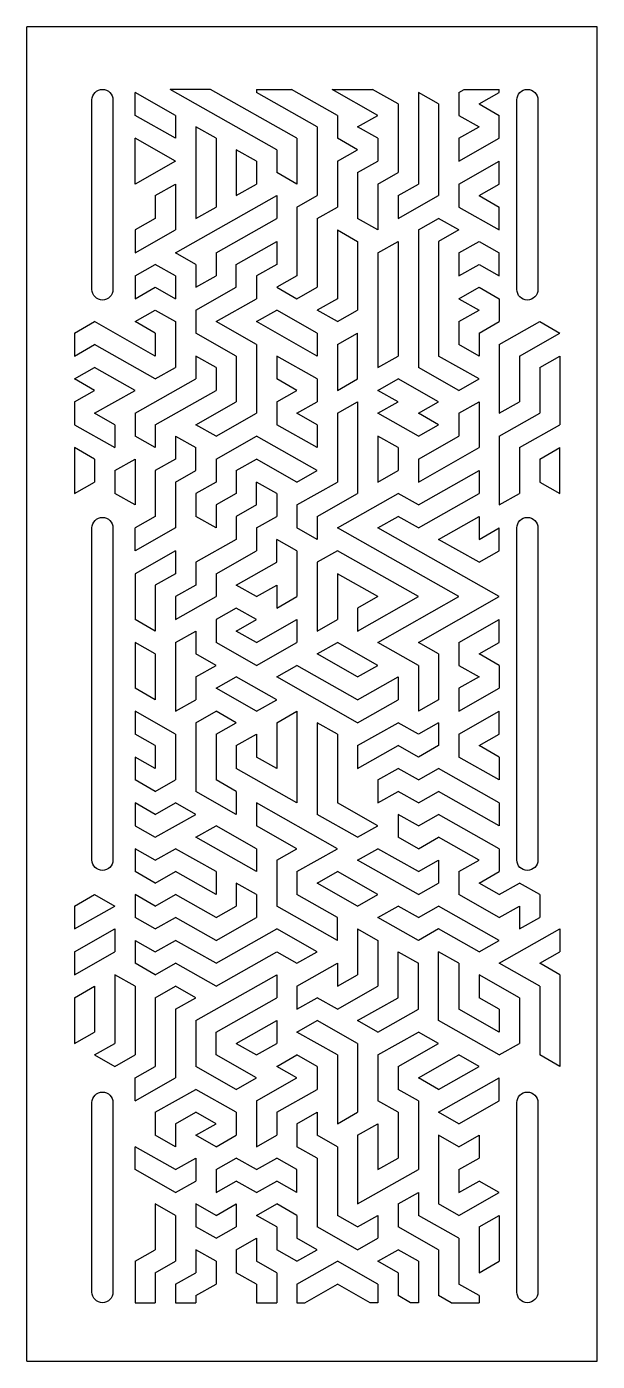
# Model space of a CAD drawing. Header units: millimetres. Extents: x 0 to 285, y 0 to 874.
# Drawn here: x 0 to 141, y 0 to 330 of the extents above; entities that cross this region are included whole.
import ezdxf

# ---------------------------------------------------------------- set-up
doc = ezdxf.new("R2010")
doc.units = ezdxf.units.MM
doc.layers.add('LAID_OUT_PANELS', color=134, linetype='CONTINUOUS')

# ---------------------------------------------------------------- blocks, each defined once
blk = doc.blocks.new('GROUP_4')
at = {"layer": 'LAID_OUT_PANELS', "color": 18, "true_color": 0x000000}
for p, q in [((141, 330, 0), (0, 330, 0)), ((0, 0, 0), (0, 330, 0)), ((141, 0), (141, 330, 0)), ((36.78, 308.07, 0), (26.78, 313.74, 0)), ((26.78, 308.07, 0), (26.78, 313.74, 0)), ((45.45, 314.49, 0), (35.45, 314.49, 0)), ((61.78, 299.57, 0), (35.45, 314.49, 0)), ((66.78, 302.41, 0), (45.45, 314.49, 0)), ((56.78, 314.49, 0), (65.45, 314.49, 0)), ((56.78, 314.49, 0), (56.78, 313.74, 0)), ((71.78, 305.24, 0), (56.78, 313.74, 0)), ((76.78, 308.07, 0), (65.45, 314.49, 0)), ((86.78, 308.07, 0), (75.45, 314.49, 0)), ((75.45, 314.49, 0), (85.45, 314.49, 0)), ((91.78, 310.91, 0), (85.45, 314.49, 0)), ((96.78, 313.74, 0), (96.78, 291.07, 0)), ((101.78, 310.91, 0), (96.78, 313.74, 0)), ((106.78, 313.74, 0), (108.11, 314.49, 0)), ((106.78, 313.74, 0), (106.78, 308.07, 0)), ((108.11, 314.49, 0), (116.78, 314.49, 0)), ((111.78, 310.91, 0), (116.78, 313.74, 0)), ((116.78, 313.74, 0), (116.78, 314.49, 0)), ((16.12, 265.02, 0), (16.12, 311.89, 0)), ((21.32, 311.89, 0), (21.32, 265.02, 0)), ((91.78, 310.91, 0), (91.78, 293.91, 0)), ((101.78, 310.91, 0), (101.78, 288.24, 0)), ((111.78, 310.91, 0), (116.78, 308.07, 0)), ((121.12, 265.02, 0), (121.12, 311.89, 0)), ((126.32, 311.89, 0), (126.32, 265.02, 0)), ((36.78, 302.41, 0), (26.78, 308.07, 0)), ((36.78, 308.07, 0), (36.78, 302.41, 0)), ((76.78, 308.07, 0), (76.78, 302.41, 0)), ((81.78, 305.24, 0), (86.78, 308.07, 0)), ((106.78, 308.07, 0), (111.78, 305.24, 0)), ((116.78, 302.41, 0), (116.78, 308.07, 0)), ((41.78, 305.24, 0), (41.78, 282.57, 0)), ((46.78, 302.41, 0), (41.78, 305.24, 0)), ((71.78, 305.24, 0), (71.78, 288.24, 0)), ((86.78, 302.41, 0), (81.78, 305.24, 0)), ((106.78, 302.41, 0), (111.78, 305.24, 0)), ((36.78, 296.74, 0), (26.78, 302.41, 0)), ((26.78, 291.07, 0), (26.78, 302.41, 0)), ((46.78, 302.41, 0), (46.78, 285.41, 0)), ((66.78, 302.41, 0), (66.78, 291.07, 0)), ((81.78, 299.57, 0), (76.78, 302.41, 0)), ((86.78, 302.41, 0), (86.78, 296.74, 0)), ((106.78, 302.41, 0), (106.78, 296.74, 0)), ((106.78, 296.74, 0), (116.78, 302.41, 0)), ((51.78, 299.57, 0), (51.78, 288.24, 0)), ((56.78, 296.74, 0), (51.78, 299.57, 0)), ((61.78, 299.57, 0), (61.78, 293.91, 0)), ((76.78, 296.74, 0), (81.78, 299.57, 0)), ((36.78, 296.74, 0), (26.78, 291.07, 0)), ((56.78, 296.74, 0), (56.78, 291.07, 0)), ((66.78, 291.07, 0), (61.78, 293.91, 0)), ((76.78, 296.74, 0), (76.78, 285.41, 0)), ((81.78, 293.91, 0), (86.78, 296.74, 0)), ((81.78, 293.91, 0), (81.78, 282.57, 0)), ((86.78, 291.07, 0), (91.78, 293.91, 0)), ((106.78, 291.07, 0), (116.78, 296.74, 0)), ((116.78, 291.07, 0), (116.78, 296.74, 0)), ((31.78, 288.24, 0), (36.78, 291.07, 0)), ((36.78, 291.07, 0), (36.78, 279.74, 0)), ((51.78, 288.24, 0), (56.78, 291.07, 0)), ((86.78, 291.07, 0), (86.78, 279.74, 0)), ((91.78, 288.24, 0), (96.78, 291.07, 0)), ((106.78, 291.07, 0), (106.78, 285.41, 0)), ((111.78, 288.24, 0), (116.78, 291.07, 0)), ((31.78, 288.24, 0), (31.78, 282.57, 0)), ((36.78, 274.07, 0), (61.78, 288.24, 0)), ((61.78, 288.24, 0), (61.78, 282.57, 0)), ((66.78, 285.41, 0), (71.78, 288.24, 0)), ((91.78, 288.24, 0), (91.78, 282.57, 0)), ((91.78, 282.57, 0), (101.78, 288.24, 0)), ((111.78, 288.24, 0), (116.78, 285.41, 0)), ((41.78, 282.57, 0), (46.78, 285.41, 0)), ((66.78, 285.41, 0), (66.78, 268.41, 0)), ((71.78, 282.57, 0), (76.78, 285.41, 0)), ((106.78, 285.41, 0), (116.78, 279.74, 0)), ((116.78, 279.74, 0), (116.78, 285.41, 0)), ((31.78, 282.57, 0), (26.78, 279.74, 0)), ((46.78, 274.07, 0), (61.78, 282.57, 0)), ((71.78, 282.57, 0), (71.78, 265.57, 0)), ((86.78, 279.74, 0), (81.78, 282.57, 0)), ((96.78, 279.74, 0), (101.78, 282.57, 0)), ((106.78, 279.74, 0), (101.78, 282.57, 0)), ((26.78, 274.07, 0), (36.78, 279.74, 0)), ((26.78, 279.74, 0), (26.78, 274.07, 0)), ((76.78, 279.74, 0), (76.78, 262.74, 0)), ((76.78, 279.74, 0), (81.78, 276.91, 0)), ((96.78, 279.74, 0), (96.78, 245.74, 0)), ((106.78, 279.74, 0), (101.78, 276.91, 0)), ((41.78, 271.24, 0), (36.78, 274.07, 0)), ((46.78, 274.07, 0), (46.78, 268.41, 0)), ((51.78, 271.24, 0), (61.78, 276.91, 0)), ((61.78, 276.91, 0), (61.78, 271.24, 0)), ((81.78, 276.91, 0), (81.78, 259.91, 0)), ((86.78, 274.07, 0), (91.78, 276.91, 0)), ((86.78, 274.07, 0), (86.78, 245.74, 0)), ((91.78, 276.91, 0), (91.78, 248.57, 0)), ((101.78, 276.91, 0), (101.78, 248.57, 0)), ((106.78, 274.07, 0), (111.78, 276.91, 0)), ((106.78, 274.07, 0), (106.78, 268.41, 0)), ((111.78, 276.91, 0), (116.78, 274.07, 0)), ((116.78, 268.41, 0), (116.78, 274.07, 0)), ((26.78, 268.41, 0), (31.78, 271.24, 0)), ((36.78, 268.41, 0), (31.78, 271.24, 0)), ((41.78, 271.24, 0), (41.78, 265.57, 0)), ((51.78, 265.57, 0), (51.78, 271.24, 0)), ((61.78, 271.24, 0), (56.78, 268.41, 0)), ((106.78, 268.41, 0), (111.78, 271.24, 0)), ((111.78, 271.24, 0), (116.78, 268.41, 0)), ((26.78, 268.41, 0), (26.78, 262.74, 0)), ((36.78, 268.41, 0), (36.78, 262.74, 0)), ((41.78, 265.57, 0), (46.78, 268.41, 0)), ((56.78, 268.41, 0), (56.78, 262.74, 0)), ((66.78, 268.41, 0), (61.78, 265.57, 0)), ((26.78, 262.74, 0), (31.78, 265.57, 0)), ((31.78, 265.57, 0), (36.78, 262.74, 0)), ((41.78, 259.91, 0), (51.78, 265.57, 0)), ((61.78, 265.57, 0), (66.78, 262.74, 0)), ((66.78, 262.74, 0), (71.78, 265.57, 0)), ((106.78, 262.74, 0), (111.78, 265.57, 0)), ((111.78, 265.57, 0), (116.78, 262.74, 0)), ((46.78, 257.07, 0), (56.78, 262.74, 0)), ((76.78, 262.74, 0), (71.78, 259.91, 0)), ((106.78, 262.74, 0), (111.78, 259.91, 0)), ((116.78, 262.74, 0), (116.78, 257.07, 0)), ((26.78, 257.07, 0), (31.78, 259.91, 0)), ((31.78, 259.91, 0), (36.78, 257.07, 0)), ((41.78, 259.91, 0), (41.78, 254.24, 0)), ((56.78, 257.07, 0), (61.78, 259.91, 0)), ((71.78, 254.24, 0), (61.78, 259.91, 0)), ((76.78, 257.07, 0), (71.78, 259.91, 0)), ((76.78, 257.07, 0), (81.78, 259.91, 0)), ((106.78, 257.07, 0), (111.78, 259.91, 0)), ((11.78, 254.24, 0), (16.78, 257.07, 0)), ((11.78, 254.24, 0), (11.78, 248.57, 0)), ((31.78, 248.57, 0), (16.78, 257.07, 0)), ((31.78, 254.24, 0), (26.78, 257.07, 0)), ((31.78, 254.24, 0), (31.78, 248.57, 0)), ((36.78, 257.07, 0), (36.78, 245.74, 0)), ((51.78, 248.57, 0), (41.78, 254.24, 0)), ((56.78, 251.41, 0), (46.78, 257.07, 0)), ((71.78, 248.57, 0), (56.78, 257.07, 0)), ((71.78, 254.24, 0), (71.78, 248.57, 0)), ((76.78, 251.41, 0), (81.78, 254.24, 0)), ((81.78, 242.91, 0), (81.78, 254.24, 0)), ((106.78, 257.07, 0), (106.78, 251.41, 0)), ((111.78, 254.24, 0), (116.78, 257.07, 0)), ((111.78, 254.24, 0), (111.78, 248.57, 0)), ((116.78, 251.41, 0), (126.78, 257.07, 0)), ((121.78, 248.57, 0), (131.78, 254.24, 0)), ((126.78, 257.07, 0), (131.78, 254.24, 0)), ((11.78, 248.57, 0), (16.78, 251.41, 0)), ((31.78, 242.91, 0), (16.78, 251.41, 0)), ((56.78, 251.41, 0), (56.78, 234.41, 0)), ((76.78, 251.41, 0), (76.78, 240.07, 0)), ((111.78, 248.57, 0), (106.78, 251.41, 0)), ((116.78, 251.41, 0), (116.78, 234.41, 0)), ((46.78, 245.74, 0), (41.78, 248.57, 0)), ((41.78, 248.57, 0), (41.78, 242.91, 0)), ((51.78, 248.57, 0), (51.78, 237.24, 0)), ((71.78, 242.91, 0), (61.78, 248.57, 0)), ((61.78, 248.57, 0), (61.78, 242.91, 0)), ((86.78, 245.74, 0), (91.78, 248.57, 0)), ((111.78, 242.91, 0), (101.78, 248.57, 0)), ((121.78, 248.57, 0), (121.78, 237.24, 0)), ((126.78, 245.74, 0), (131.78, 248.57, 0)), ((131.78, 248.57, 0), (131.78, 231.57, 0)), ((11.78, 242.91, 0), (16.78, 245.74, 0)), ((26.78, 240.07, 0), (16.78, 245.74, 0)), ((31.78, 242.91, 0), (36.78, 245.74, 0)), ((46.78, 245.74, 0), (46.78, 240.07, 0)), ((106.78, 240.07, 0), (96.78, 245.74, 0)), ((126.78, 245.74, 0), (126.78, 234.41, 0)), ((16.78, 240.07, 0), (11.78, 242.91, 0)), ((26.78, 234.41, 0), (41.78, 242.91, 0)), ((66.78, 240.07, 0), (61.78, 242.91, 0)), ((71.78, 242.91, 0), (71.78, 237.24, 0)), ((76.78, 240.07, 0), (81.78, 242.91, 0)), ((86.78, 240.07, 0), (91.78, 242.91, 0)), ((101.78, 237.24, 0), (91.78, 242.91, 0)), ((106.78, 240.07, 0), (111.78, 242.91, 0)), ((11.78, 237.24, 0), (16.78, 240.07, 0)), ((16.78, 234.41, 0), (26.78, 240.07, 0)), ((31.78, 231.57, 0), (46.78, 240.07, 0)), ((61.78, 237.24, 0), (66.78, 240.07, 0)), ((91.78, 237.24, 0), (86.78, 240.07, 0)), ((11.78, 237.24, 0), (11.78, 231.57, 0)), ((21.78, 231.57, 0), (16.78, 234.41, 0)), ((26.78, 234.41, 0), (26.78, 228.74, 0)), ((41.78, 231.57, 0), (51.78, 237.24, 0)), ((46.78, 228.74, 0), (56.78, 234.41, 0)), ((61.78, 237.24, 0), (61.78, 231.57, 0)), ((66.78, 234.41, 0), (71.78, 237.24, 0)), ((71.78, 231.57, 0), (66.78, 234.41, 0)), ((76.78, 234.41, 0), (81.78, 237.24, 0)), ((76.78, 234.41, 0), (76.78, 217.41, 0)), ((81.78, 237.24, 0), (81.78, 214.57, 0)), ((86.78, 234.41, 0), (91.78, 237.24, 0)), ((96.78, 228.74, 0), (86.78, 234.41, 0)), ((96.78, 234.41, 0), (101.78, 237.24, 0)), ((101.78, 231.57, 0), (96.78, 234.41, 0)), ((106.78, 234.41, 0), (111.78, 237.24, 0)), ((106.78, 234.41, 0), (106.78, 228.74, 0)), ((111.78, 237.24, 0), (111.78, 225.91, 0)), ((116.78, 234.41, 0), (121.78, 237.24, 0)), ((116.78, 228.74, 0), (126.78, 234.41, 0)), ((11.78, 231.57, 0), (21.78, 225.91, 0)), ((21.78, 231.57, 0), (21.78, 225.91, 0)), ((31.78, 231.57, 0), (31.78, 225.91, 0)), ((46.78, 228.74, 0), (41.78, 231.57, 0)), ((71.78, 225.91, 0), (61.78, 231.57, 0)), ((71.78, 231.57, 0), (71.78, 225.91, 0)), ((96.78, 228.74, 0), (101.78, 231.57, 0)), ((121.78, 225.91, 0), (131.78, 231.57, 0)), ((31.78, 225.91, 0), (26.78, 228.74, 0)), ((36.78, 228.74, 0), (41.78, 225.91, 0)), ((36.78, 228.74, 0), (36.78, 223.07, 0)), ((46.78, 223.07, 0), (56.78, 228.74, 0)), ((71.78, 220.24, 0), (56.78, 228.74, 0)), ((91.78, 225.91, 0), (86.78, 228.74, 0)), ((86.78, 228.74, 0), (86.78, 217.41, 0)), ((96.78, 223.07, 0), (106.78, 228.74, 0)), ((116.78, 228.74, 0), (116.78, 211.74, 0)), ((11.78, 225.91, 0), (11.78, 214.57, 0)), ((16.78, 223.07, 0), (11.78, 225.91, 0)), ((41.78, 220.24, 0), (41.78, 225.91, 0)), ((91.78, 225.91, 0), (91.78, 220.24, 0)), ((96.78, 217.41, 0), (111.78, 225.91, 0)), ((121.78, 225.91, 0), (121.78, 214.57, 0)), ((126.78, 223.07, 0), (131.78, 225.91, 0)), ((131.78, 214.57, 0), (131.78, 225.91, 0)), ((16.78, 223.07, 0), (16.78, 217.41, 0)), ((21.78, 220.24, 0), (26.78, 223.07, 0)), ((26.78, 223.07, 0), (26.78, 211.74, 0)), ((36.78, 223.07, 0), (31.78, 220.24, 0)), ((46.78, 223.07, 0), (46.78, 217.41, 0)), ((51.78, 220.24, 0), (56.78, 223.07, 0)), ((66.78, 217.41, 0), (56.78, 223.07, 0)), ((96.78, 223.07, 0), (96.78, 217.41, 0)), ((126.78, 223.07, 0), (126.78, 217.41, 0)), ((21.78, 220.24, 0), (21.78, 214.57, 0)), ((31.78, 220.24, 0), (31.78, 208.91, 0)), ((36.78, 217.41, 0), (41.78, 220.24, 0)), ((51.78, 220.24, 0), (51.78, 214.57, 0)), ((66.78, 217.41, 0), (71.78, 220.24, 0)), ((86.78, 217.41, 0), (91.78, 220.24, 0)), ((96.78, 211.74, 0), (111.78, 220.24, 0)), ((111.78, 220.24, 0), (111.78, 214.57, 0)), ((11.78, 214.57, 0), (16.78, 217.41, 0)), ((26.78, 211.74, 0), (21.78, 214.57, 0)), ((36.78, 217.41, 0), (36.78, 206.07, 0)), ((46.78, 217.41, 0), (41.78, 214.57, 0)), ((41.78, 214.57, 0), (41.78, 208.91, 0)), ((51.78, 214.57, 0), (46.78, 211.74, 0)), ((56.78, 211.74, 0), (56.78, 217.41, 0)), ((61.78, 214.57, 0), (56.78, 217.41, 0)), ((61.78, 214.57, 0), (61.78, 208.91, 0)), ((66.78, 211.74, 0), (76.78, 217.41, 0)), ((71.78, 208.91, 0), (81.78, 214.57, 0)), ((76.78, 206.07, 0), (91.78, 214.57, 0)), ((96.78, 211.74, 0), (91.78, 214.57, 0)), ((96.78, 206.07, 0), (111.78, 214.57, 0)), ((116.78, 211.74, 0), (121.78, 214.57, 0)), ((126.78, 217.41, 0), (131.78, 214.57, 0)), ((46.78, 211.74, 0), (46.78, 206.07, 0)), ((56.78, 211.74, 0), (51.78, 208.91, 0)), ((66.78, 211.74, 0), (66.78, 206.07, 0)), ((31.78, 208.91, 0), (26.78, 206.07, 0)), ((46.78, 206.07, 0), (41.78, 208.91, 0)), ((51.78, 208.91, 0), (51.78, 203.24, 0)), ((56.78, 206.07, 0), (61.78, 208.91, 0)), ((71.78, 208.91, 0), (71.78, 203.24, 0)), ((86.78, 206.07, 0), (91.78, 208.91, 0)), ((96.78, 206.07, 0), (91.78, 208.91, 0)), ((101.78, 203.24, 0), (111.78, 208.91, 0)), ((111.78, 208.91, 0), (111.78, 203.24, 0)), ((16.12, 123.97, 0), (16.12, 206.07, 0)), ((21.32, 206.07, 0), (21.32, 123.97, 0)), ((36.78, 206.07, 0), (26.78, 200.41, 0)), ((26.78, 200.41, 0), (26.78, 206.07, 0)), ((56.78, 206.07, 0), (56.78, 200.41, 0)), ((71.78, 203.24, 0), (66.78, 206.07, 0)), ((106.78, 189.07, 0), (76.78, 206.07, 0)), ((116.78, 189.07, 0), (86.78, 206.07, 0)), ((111.78, 203.24, 0), (116.78, 206.07, 0)), ((116.78, 200.41, 0), (116.78, 206.07, 0)), ((121.12, 123.97, 0), (121.12, 206.07, 0)), ((126.32, 206.07, 0), (126.32, 123.97, 0)), ((51.78, 203.24, 0), (41.78, 197.57, 0)), ((66.78, 200.41, 0), (61.78, 203.24, 0)), ((61.78, 197.57, 0), (61.78, 203.24, 0)), ((111.78, 197.57, 0), (101.78, 203.24, 0)), ((36.78, 200.41, 0), (26.78, 194.74, 0)), ((36.78, 200.41, 0), (36.78, 194.74, 0)), ((46.78, 194.74, 0), (56.78, 200.41, 0)), ((66.78, 200.41, 0), (66.78, 189.07, 0)), ((76.78, 200.41, 0), (71.78, 197.57, 0)), ((96.78, 189.07, 0), (76.78, 200.41, 0)), ((111.78, 197.57, 0), (116.78, 200.41, 0)), ((26.78, 194.74, 0), (26.78, 183.41, 0)), ((36.78, 194.74, 0), (31.78, 191.91, 0)), ((41.78, 197.57, 0), (41.78, 191.91, 0)), ((46.78, 194.74, 0), (46.78, 189.07, 0)), ((51.78, 191.91, 0), (61.78, 197.57, 0)), ((71.78, 197.57, 0), (71.78, 180.57, 0)), ((86.78, 189.07, 0), (76.78, 194.74, 0)), ((76.78, 194.74, 0), (76.78, 183.41, 0)), ((31.78, 191.91, 0), (31.78, 180.57, 0)), ((41.78, 191.91, 0), (36.78, 189.07, 0)), ((56.78, 189.07, 0), (51.78, 191.91, 0)), ((56.78, 189.07, 0), (61.78, 191.91, 0)), ((61.78, 191.91, 0), (61.78, 186.24, 0)), ((36.78, 189.07, 0), (36.78, 183.41, 0)), ((36.78, 183.41, 0), (46.78, 189.07, 0)), ((61.78, 186.24, 0), (66.78, 189.07, 0)), ((86.78, 189.07, 0), (81.78, 186.24, 0)), ((81.78, 180.57, 0), (96.78, 189.07, 0)), ((86.78, 177.74, 0), (106.78, 189.07, 0)), ((96.78, 177.74, 0), (116.78, 189.07, 0)), ((51.78, 186.24, 0), (46.78, 183.41, 0)), ((56.78, 183.41, 0), (51.78, 186.24, 0)), ((81.78, 186.24, 0), (81.78, 180.57, 0)), ((31.78, 180.57, 0), (26.78, 183.41, 0)), ((46.78, 183.41, 0), (46.78, 177.74, 0)), ((51.78, 180.57, 0), (56.78, 183.41, 0)), ((56.78, 177.74, 0), (66.78, 183.41, 0)), ((66.78, 183.41, 0), (66.78, 177.74, 0)), ((71.78, 180.57, 0), (76.78, 183.41, 0)), ((106.78, 177.74, 0), (116.78, 183.41, 0)), ((116.78, 177.74, 0), (116.78, 183.41, 0)), ((36.78, 177.74, 0), (41.78, 180.57, 0)), ((41.78, 180.57, 0), (41.78, 174.91, 0)), ((56.78, 177.74, 0), (51.78, 180.57, 0)), ((31.78, 174.91, 0), (26.78, 177.74, 0)), ((26.78, 177.74, 0), (26.78, 166.41, 0)), ((31.78, 174.91, 0), (31.78, 163.57, 0)), ((36.78, 177.74, 0), (36.78, 160.74, 0)), ((46.78, 172.07, 0), (41.78, 174.91, 0)), ((56.78, 172.07, 0), (46.78, 177.74, 0)), ((56.78, 172.07, 0), (66.78, 177.74, 0)), ((71.78, 174.91, 0), (76.78, 177.74, 0)), ((81.78, 169.24, 0), (71.78, 174.91, 0)), ((86.78, 172.07, 0), (76.78, 177.74, 0)), ((96.78, 172.07, 0), (86.78, 177.74, 0)), ((101.78, 174.91, 0), (96.78, 177.74, 0)), ((101.78, 174.91, 0), (101.78, 163.57, 0)), ((106.78, 177.74, 0), (106.78, 172.07, 0)), ((111.78, 174.91, 0), (116.78, 177.74, 0)), ((116.78, 172.07, 0), (111.78, 174.91, 0)), ((41.78, 169.24, 0), (46.78, 172.07, 0)), ((61.78, 169.24, 0), (66.78, 172.07, 0)), ((81.78, 163.57, 0), (66.78, 172.07, 0)), ((81.78, 169.24, 0), (86.78, 172.07, 0)), ((96.78, 172.07, 0), (96.78, 160.74, 0)), ((106.78, 172.07, 0), (111.78, 169.24, 0)), ((116.78, 172.07, 0), (116.78, 166.41, 0)), ((41.78, 169.24, 0), (41.78, 163.57, 0)), ((46.78, 166.41, 0), (51.78, 169.24, 0)), ((61.78, 163.57, 0), (51.78, 169.24, 0)), ((81.78, 157.91, 0), (61.78, 169.24, 0)), ((81.78, 163.57, 0), (91.78, 169.24, 0)), ((91.78, 169.24, 0), (91.78, 163.57, 0)), ((111.78, 169.24, 0), (106.78, 166.41, 0)), ((31.78, 163.57, 0), (26.78, 166.41, 0)), ((56.78, 160.74, 0), (46.78, 166.41, 0)), ((106.78, 160.74, 0), (116.78, 166.41, 0)), ((106.78, 166.41, 0), (106.78, 160.74, 0)), ((36.78, 160.74, 0), (41.78, 163.57, 0)), ((56.78, 160.74, 0), (61.78, 163.57, 0)), ((81.78, 157.91, 0), (91.78, 163.57, 0)), ((101.78, 163.57, 0), (96.78, 160.74, 0)), ((36.78, 155.07, 0), (26.78, 160.74, 0)), ((26.78, 160.74, 0), (26.78, 155.07, 0)), ((41.78, 157.91, 0), (46.78, 160.74, 0)), ((51.78, 157.91, 0), (46.78, 160.74, 0)), ((61.78, 157.91, 0), (66.78, 160.74, 0)), ((66.78, 160.74, 0), (66.78, 138.07, 0)), ((106.78, 155.07, 0), (116.78, 160.74, 0)), ((116.78, 155.07, 0), (116.78, 160.74, 0)), ((41.78, 157.91, 0), (41.78, 140.91, 0)), ((46.78, 155.07, 0), (51.78, 157.91, 0)), ((61.78, 157.91, 0), (61.78, 146.57, 0)), ((71.78, 157.91, 0), (71.78, 135.24, 0)), ((76.78, 155.07, 0), (71.78, 157.91, 0)), ((81.78, 152.24, 0), (91.78, 157.91, 0)), ((96.78, 155.07, 0), (91.78, 157.91, 0)), ((101.78, 157.91, 0), (96.78, 155.07, 0)), ((101.78, 157.91, 0), (101.78, 152.24, 0)), ((31.78, 152.24, 0), (26.78, 155.07, 0)), ((31.78, 152.24, 0), (31.78, 146.57, 0)), ((36.78, 155.07, 0), (36.78, 143.74, 0)), ((46.78, 155.07, 0), (46.78, 143.74, 0)), ((51.78, 152.24, 0), (56.78, 155.07, 0)), ((51.78, 152.24, 0), (51.78, 146.57, 0)), ((56.78, 155.07, 0), (56.78, 149.41, 0)), ((76.78, 155.07, 0), (76.78, 138.07, 0)), ((81.78, 152.24, 0), (81.78, 146.57, 0)), ((81.78, 146.57, 0), (91.78, 152.24, 0)), ((96.78, 149.41, 0), (91.78, 152.24, 0)), ((101.78, 152.24, 0), (96.78, 149.41, 0)), ((106.78, 155.07, 0), (106.78, 149.41, 0)), ((111.78, 152.24, 0), (116.78, 155.07, 0)), ((116.78, 149.41, 0), (111.78, 152.24, 0)), ((26.78, 149.41, 0), (26.78, 143.74, 0)), ((31.78, 146.57, 0), (26.78, 149.41, 0)), ((61.78, 146.57, 0), (56.78, 149.41, 0)), ((116.78, 143.74, 0), (106.78, 149.41, 0)), ((116.78, 149.41, 0), (116.78, 143.74, 0)), ((66.78, 138.07, 0), (51.78, 146.57, 0)), ((86.78, 143.74, 0), (91.78, 146.57, 0)), ((96.78, 143.74, 0), (91.78, 146.57, 0)), ((96.78, 143.74, 0), (101.78, 146.57, 0)), ((116.78, 138.07, 0), (101.78, 146.57, 0)), ((31.78, 140.91, 0), (26.78, 143.74, 0)), ((31.78, 140.91, 0), (36.78, 143.74, 0)), ((51.78, 140.91, 0), (46.78, 143.74, 0)), ((86.78, 143.74, 0), (86.78, 138.07, 0)), ((51.78, 135.24, 0), (41.78, 140.91, 0)), ((51.78, 140.91, 0), (51.78, 135.24, 0)), ((86.78, 138.07, 0), (91.78, 140.91, 0)), ((96.78, 138.07, 0), (91.78, 140.91, 0)), ((96.78, 138.07, 0), (101.78, 140.91, 0)), ((116.78, 132.41, 0), (101.78, 140.91, 0)), ((26.78, 138.07, 0), (26.78, 132.41, 0)), ((31.78, 135.24, 0), (26.78, 138.07, 0)), ((31.78, 135.24, 0), (36.78, 138.07, 0)), ((41.78, 135.24, 0), (36.78, 138.07, 0)), ((56.78, 138.07, 0), (56.78, 132.41, 0)), ((76.78, 126.74, 0), (56.78, 138.07, 0)), ((86.78, 132.41, 0), (76.78, 138.07, 0)), ((116.78, 138.07, 0), (116.78, 132.41, 0)), ((26.78, 132.41, 0), (31.78, 129.57, 0)), ((31.78, 129.57, 0), (41.78, 135.24, 0)), ((41.78, 129.57, 0), (46.78, 132.41, 0)), ((56.78, 126.74, 0), (46.78, 132.41, 0)), ((66.78, 126.74, 0), (56.78, 132.41, 0)), ((81.78, 129.57, 0), (71.78, 135.24, 0)), ((81.78, 129.57, 0), (86.78, 132.41, 0)), ((96.78, 132.41, 0), (91.78, 135.24, 0)), ((91.78, 135.24, 0), (91.78, 129.57, 0)), ((96.78, 132.41, 0), (101.78, 135.24, 0)), ((116.78, 126.74, 0), (101.78, 135.24, 0)), ((56.78, 121.07, 0), (41.78, 129.57, 0)), ((96.78, 126.74, 0), (91.78, 129.57, 0)), ((96.78, 126.74, 0), (101.78, 129.57, 0)), ((111.78, 123.91, 0), (101.78, 129.57, 0)), ((31.78, 123.91, 0), (26.78, 126.74, 0)), ((26.78, 126.74, 0), (26.78, 121.07, 0)), ((31.78, 123.91, 0), (36.78, 126.74, 0)), ((46.78, 121.07, 0), (36.78, 126.74, 0)), ((56.78, 126.74, 0), (56.78, 121.07, 0)), ((61.78, 123.91, 0), (66.78, 126.74, 0)), ((66.78, 121.07, 0), (76.78, 126.74, 0)), ((81.78, 123.91, 0), (86.78, 126.74, 0)), ((96.78, 121.07, 0), (86.78, 126.74, 0)), ((116.78, 126.74, 0), (116.78, 121.07, 0)), ((61.78, 123.91, 0), (61.78, 112.57, 0)), ((96.78, 115.41, 0), (81.78, 123.91, 0)), ((96.78, 121.07, 0), (101.78, 123.91, 0)), ((101.78, 123.91, 0), (101.78, 118.24, 0)), ((106.78, 121.07, 0), (111.78, 123.91, 0)), ((31.78, 118.24, 0), (26.78, 121.07, 0)), ((31.78, 118.24, 0), (36.78, 121.07, 0)), ((46.78, 115.41, 0), (36.78, 121.07, 0)), ((46.78, 121.07, 0), (46.78, 115.41, 0)), ((66.78, 121.07, 0), (66.78, 115.41, 0)), ((71.78, 118.24, 0), (76.78, 121.07, 0)), ((86.78, 115.41, 0), (76.78, 121.07, 0)), ((106.78, 121.07, 0), (106.78, 115.41, 0)), ((111.78, 118.24, 0), (116.78, 121.07, 0)), ((56.78, 115.41, 0), (51.78, 118.24, 0)), ((51.78, 118.24, 0), (51.78, 112.57, 0)), ((81.78, 112.57, 0), (71.78, 118.24, 0)), ((96.78, 115.41, 0), (101.78, 118.24, 0)), ((116.78, 115.41, 0), (111.78, 118.24, 0)), ((116.78, 115.41, 0), (121.78, 118.24, 0)), ((126.78, 115.41, 0), (121.78, 118.24, 0)), ((11.78, 112.57, 0), (16.78, 115.41, 0)), ((11.78, 112.57, 0), (11.78, 106.91, 0)), ((11.78, 106.91, 0), (21.78, 112.57, 0)), ((16.78, 115.41, 0), (21.78, 112.57, 0)), ((26.78, 115.41, 0), (26.78, 109.74, 0)), ((31.78, 112.57, 0), (26.78, 115.41, 0)), ((31.78, 112.57, 0), (36.78, 115.41, 0)), ((46.78, 109.74, 0), (36.78, 115.41, 0)), ((46.78, 109.74, 0), (51.78, 112.57, 0)), ((56.78, 115.41, 0), (56.78, 109.74, 0)), ((76.78, 104.07, 0), (61.78, 112.57, 0)), ((76.78, 109.74, 0), (66.78, 115.41, 0)), ((81.78, 112.57, 0), (86.78, 115.41, 0)), ((86.78, 109.74, 0), (91.78, 112.57, 0)), ((96.78, 109.74, 0), (91.78, 112.57, 0)), ((96.78, 109.74, 0), (101.78, 112.57, 0)), ((116.78, 104.07, 0), (101.78, 112.57, 0)), ((116.78, 109.74, 0), (106.78, 115.41, 0)), ((116.78, 109.74, 0), (121.78, 112.57, 0)), ((121.78, 112.57, 0), (121.78, 106.91, 0)), ((126.78, 115.41, 0), (126.78, 109.74, 0)), ((31.78, 106.91, 0), (26.78, 109.74, 0)), ((31.78, 106.91, 0), (36.78, 109.74, 0)), ((46.78, 104.07, 0), (36.78, 109.74, 0)), ((46.78, 104.07, 0), (56.78, 109.74, 0)), ((76.78, 104.07, 0), (76.78, 109.74, 0)), ((96.78, 104.07, 0), (86.78, 109.74, 0)), ((121.78, 106.91, 0), (126.78, 109.74, 0)), ((11.78, 101.24, 0), (21.78, 106.91, 0)), ((21.78, 106.91, 0), (21.78, 101.24, 0)), ((46.78, 98.41, 0), (61.78, 106.91, 0)), ((71.78, 101.24, 0), (61.78, 106.91, 0)), ((81.78, 106.91, 0), (81.78, 95.57, 0)), ((81.78, 106.91, 0), (86.78, 104.07, 0)), ((101.78, 106.91, 0), (96.78, 104.07, 0)), ((111.78, 101.24, 0), (101.78, 106.91, 0)), ((116.78, 98.41, 0), (131.78, 106.91, 0)), ((131.78, 106.91, 0), (131.78, 101.24, 0)), ((26.78, 104.07, 0), (26.78, 98.41, 0)), ((26.78, 104.07, 0), (31.78, 101.24, 0)), ((31.78, 101.24, 0), (36.78, 104.07, 0)), ((46.78, 98.41, 0), (36.78, 104.07, 0)), ((86.78, 104.07, 0), (86.78, 92.74, 0)), ((111.78, 101.24, 0), (116.78, 104.07, 0)), ((11.78, 101.24, 0), (11.78, 95.57, 0)), ((11.78, 95.57, 0), (21.78, 101.24, 0)), ((46.78, 92.74, 0), (61.78, 101.24, 0)), ((61.78, 101.24, 0), (66.78, 98.41, 0)), ((66.78, 98.41, 0), (71.78, 101.24, 0)), ((91.78, 89.91, 0), (91.78, 101.24, 0)), ((91.78, 101.24, 0), (96.78, 98.41, 0)), ((106.78, 98.41, 0), (101.78, 101.24, 0)), ((101.78, 84.24, 0), (101.78, 101.24, 0)), ((126.78, 98.41, 0), (131.78, 101.24, 0)), ((31.78, 95.57, 0), (26.78, 98.41, 0)), ((31.78, 95.57, 0), (36.78, 98.41, 0)), ((46.78, 92.74, 0), (36.78, 98.41, 0)), ((66.78, 92.74, 0), (76.78, 98.41, 0)), ((76.78, 98.41, 0), (76.78, 92.74, 0)), ((96.78, 87.07, 0), (96.78, 98.41, 0)), ((106.78, 98.41, 0), (106.78, 87.07, 0)), ((126.78, 92.74, 0), (116.78, 98.41, 0)), ((131.78, 95.57, 0), (126.78, 98.41, 0)), ((11.78, 89.91, 0), (16.78, 92.74, 0)), ((16.78, 92.74, 0), (16.78, 81.41, 0)), ((21.78, 95.57, 0), (21.78, 78.57, 0)), ((26.78, 92.74, 0), (21.78, 95.57, 0)), ((26.78, 92.74, 0), (26.78, 75.74, 0)), ((31.78, 89.91, 0), (36.78, 92.74, 0)), ((41.78, 89.91, 0), (36.78, 92.74, 0)), ((41.78, 84.24, 0), (61.78, 95.57, 0)), ((61.78, 95.57, 0), (61.78, 89.91, 0)), ((66.78, 92.74, 0), (66.78, 87.07, 0)), ((76.78, 92.74, 0), (81.78, 95.57, 0)), ((76.78, 87.07, 0), (86.78, 92.74, 0)), ((121.78, 89.91, 0), (111.78, 95.57, 0)), ((111.78, 95.57, 0), (111.78, 89.91, 0)), ((126.78, 92.74, 0), (126.78, 75.74, 0)), ((131.78, 95.57, 0), (131.78, 72.91, 0)), ((11.78, 89.91, 0), (11.78, 78.57, 0)), ((31.78, 89.91, 0), (31.78, 72.91, 0)), ((36.78, 87.07, 0), (41.78, 89.91, 0)), ((46.78, 81.41, 0), (61.78, 89.91, 0)), ((66.78, 87.07, 0), (71.78, 89.91, 0)), ((76.78, 87.07, 0), (71.78, 89.91, 0)), ((81.78, 84.24, 0), (91.78, 89.91, 0)), ((116.78, 87.07, 0), (111.78, 89.91, 0)), ((121.78, 89.91, 0), (121.78, 78.57, 0)), ((36.78, 87.07, 0), (36.78, 70.07, 0)), ((86.78, 81.41, 0), (96.78, 87.07, 0)), ((116.78, 81.41, 0), (106.78, 87.07, 0)), ((116.78, 87.07, 0), (116.78, 81.41, 0)), ((41.78, 84.24, 0), (41.78, 72.91, 0)), ((51.78, 78.57, 0), (61.78, 84.24, 0)), ((61.78, 84.24, 0), (61.78, 78.57, 0)), ((66.78, 81.41, 0), (71.78, 84.24, 0)), ((81.78, 78.57, 0), (71.78, 84.24, 0)), ((86.78, 81.41, 0), (81.78, 84.24, 0)), ((116.78, 75.74, 0), (101.78, 84.24, 0)), ((11.78, 78.57, 0), (16.78, 81.41, 0)), ((46.78, 75.74, 0), (46.78, 81.41, 0)), ((76.78, 75.74, 0), (66.78, 81.41, 0)), ((86.78, 75.74, 0), (96.78, 81.41, 0)), ((101.78, 78.57, 0), (96.78, 81.41, 0)), ((16.78, 75.74, 0), (21.78, 78.57, 0)), ((51.78, 78.57, 0), (56.78, 75.74, 0)), ((56.78, 75.74, 0), (61.78, 78.57, 0)), ((81.78, 78.57, 0), (81.78, 61.57, 0)), ((91.78, 72.91, 0), (101.78, 78.57, 0)), ((116.78, 75.74, 0), (121.78, 78.57, 0)), ((16.78, 75.74, 0), (21.78, 72.91, 0)), ((21.78, 72.91, 0), (26.78, 75.74, 0)), ((26.78, 70.07, 0), (31.78, 72.91, 0)), ((51.78, 67.24, 0), (41.78, 72.91, 0)), ((56.78, 70.07, 0), (46.78, 75.74, 0)), ((61.78, 72.91, 0), (66.78, 75.74, 0)), ((66.78, 70.07, 0), (61.78, 72.91, 0)), ((71.78, 72.91, 0), (66.78, 75.74, 0)), ((71.78, 72.91, 0), (71.78, 67.24, 0)), ((76.78, 75.74, 0), (76.78, 58.74, 0)), ((86.78, 75.74, 0), (86.78, 64.41, 0)), ((91.78, 72.91, 0), (91.78, 67.24, 0)), ((96.78, 70.07, 0), (106.78, 75.74, 0)), ((101.78, 67.24, 0), (111.78, 72.91, 0)), ((111.78, 72.91, 0), (106.78, 75.74, 0)), ((131.78, 72.91, 0), (126.78, 75.74, 0)), ((26.78, 64.41, 0), (36.78, 70.07, 0)), ((26.78, 64.41, 0), (26.78, 70.07, 0)), ((51.78, 67.24, 0), (56.78, 70.07, 0)), ((56.78, 64.41, 0), (66.78, 70.07, 0)), ((101.78, 67.24, 0), (96.78, 70.07, 0)), ((101.78, 61.57, 0), (116.78, 70.07, 0)), ((116.78, 64.41, 0), (116.78, 70.07, 0)), ((31.78, 61.57, 0), (41.78, 67.24, 0)), ((51.78, 61.57, 0), (41.78, 67.24, 0)), ((61.78, 61.57, 0), (71.78, 67.24, 0)), ((96.78, 64.41, 0), (91.78, 67.24, 0)), ((16.12, 17.09, 0), (16.12, 63.97, 0)), ((21.32, 63.97, 0), (21.32, 17.09, 0)), ((56.78, 64.41, 0), (56.78, 53.07, 0)), ((91.78, 61.57, 0), (86.78, 64.41, 0)), ((96.78, 64.41, 0), (96.78, 47.41, 0)), ((106.78, 58.74, 0), (116.78, 64.41, 0)), ((121.12, 17.09, 0), (121.12, 63.97, 0)), ((126.32, 63.97, 0), (126.32, 17.09, 0)), ((31.78, 61.57, 0), (31.78, 55.91, 0)), ((36.78, 58.74, 0), (41.78, 61.57, 0)), ((46.78, 58.74, 0), (41.78, 61.57, 0)), ((51.78, 61.57, 0), (51.78, 55.91, 0)), ((61.78, 61.57, 0), (61.78, 55.91, 0)), ((66.78, 58.74, 0), (71.78, 61.57, 0)), ((71.78, 61.57, 0), (71.78, 55.91, 0)), ((76.78, 58.74, 0), (81.78, 61.57, 0)), ((91.78, 61.57, 0), (91.78, 50.24, 0)), ((106.78, 58.74, 0), (101.78, 61.57, 0)), ((36.78, 58.74, 0), (36.78, 53.07, 0)), ((41.78, 55.91, 0), (46.78, 58.74, 0)), ((66.78, 58.74, 0), (66.78, 53.07, 0)), ((81.78, 55.91, 0), (86.78, 58.74, 0)), ((86.78, 58.74, 0), (86.78, 47.41, 0)), ((36.78, 47.41, 0), (26.78, 53.07, 0)), ((26.78, 47.41, 0), (26.78, 53.07, 0)), ((36.78, 53.07, 0), (31.78, 55.91, 0)), ((46.78, 53.07, 0), (41.78, 55.91, 0)), ((46.78, 53.07, 0), (51.78, 55.91, 0)), ((56.78, 53.07, 0), (61.78, 55.91, 0)), ((71.78, 50.24, 0), (66.78, 53.07, 0)), ((76.78, 53.07, 0), (71.78, 55.91, 0)), ((76.78, 53.07, 0), (76.78, 36.07, 0)), ((81.78, 55.91, 0), (81.78, 38.91, 0)), ((101.78, 55.91, 0), (101.78, 38.91, 0)), ((106.78, 53.07, 0), (101.78, 55.91, 0)), ((106.78, 53.07, 0), (111.78, 55.91, 0)), ((111.78, 55.91, 0), (111.78, 50.24, 0)), ((36.78, 47.41, 0), (41.78, 50.24, 0)), ((41.78, 50.24, 0), (41.78, 44.57, 0)), ((46.78, 47.41, 0), (51.78, 50.24, 0)), ((56.78, 47.41, 0), (51.78, 50.24, 0)), ((56.78, 47.41, 0), (61.78, 50.24, 0)), ((66.78, 47.41, 0), (61.78, 50.24, 0)), ((71.78, 50.24, 0), (71.78, 33.24, 0)), ((86.78, 47.41, 0), (91.78, 50.24, 0)), ((106.78, 47.41, 0), (111.78, 50.24, 0)), ((36.78, 41.74, 0), (26.78, 47.41, 0)), ((46.78, 47.41, 0), (46.78, 41.74, 0)), ((66.78, 41.74, 0), (66.78, 47.41, 0)), ((81.78, 38.91, 0), (96.78, 47.41, 0)), ((106.78, 47.41, 0), (106.78, 41.74, 0)), ((36.78, 41.74, 0), (41.78, 44.57, 0)), ((46.78, 41.74, 0), (51.78, 44.57, 0)), ((56.78, 41.74, 0), (51.78, 44.57, 0)), ((56.78, 41.74, 0), (61.78, 44.57, 0)), ((66.78, 41.74, 0), (61.78, 44.57, 0)), ((106.78, 41.74, 0), (111.78, 44.57, 0)), ((116.78, 41.74, 0), (111.78, 44.57, 0)), ((91.78, 38.91, 0), (96.78, 41.74, 0)), ((96.78, 41.74, 0), (96.78, 36.07, 0)), ((106.78, 36.07, 0), (116.78, 41.74, 0)), ((31.78, 38.91, 0), (31.78, 27.57, 0)), ((36.78, 36.07, 0), (31.78, 38.91, 0)), ((46.78, 36.07, 0), (41.78, 38.91, 0)), ((41.78, 38.91, 0), (41.78, 33.24, 0)), ((46.78, 36.07, 0), (51.78, 38.91, 0)), ((51.78, 38.91, 0), (51.78, 33.24, 0)), ((56.78, 36.07, 0), (61.78, 38.91, 0)), ((66.78, 36.07, 0), (61.78, 38.91, 0)), ((91.78, 38.91, 0), (91.78, 33.24, 0)), ((106.78, 36.07, 0), (101.78, 38.91, 0)), ((36.78, 36.07, 0), (36.78, 24.74, 0)), ((46.78, 30.41, 0), (41.78, 33.24, 0)), ((46.78, 30.41, 0), (51.78, 33.24, 0)), ((61.78, 33.24, 0), (56.78, 36.07, 0)), ((61.78, 33.24, 0), (61.78, 27.57, 0)), ((66.78, 36.07, 0), (66.78, 30.41, 0)), ((81.78, 27.57, 0), (71.78, 33.24, 0)), ((81.78, 33.24, 0), (76.78, 36.07, 0)), ((81.78, 33.24, 0), (86.78, 36.07, 0)), ((86.78, 36.07, 0), (86.78, 30.41, 0)), ((101.78, 27.57, 0), (91.78, 33.24, 0)), ((106.78, 30.41, 0), (96.78, 36.07, 0)), ((111.78, 33.24, 0), (116.78, 36.07, 0)), ((111.78, 33.24, 0), (111.78, 21.91, 0)), ((116.78, 36.07, 0), (116.78, 24.74, 0)), ((51.78, 27.57, 0), (56.78, 30.41, 0)), ((56.78, 30.41, 0), (56.78, 24.74, 0)), ((71.78, 27.57, 0), (66.78, 30.41, 0)), ((81.78, 27.57, 0), (86.78, 30.41, 0)), ((106.78, 30.41, 0), (106.78, 19.07, 0)), ((26.78, 24.74, 0), (31.78, 27.57, 0)), ((46.78, 24.74, 0), (41.78, 27.57, 0)), ((41.78, 27.57, 0), (41.78, 21.91, 0)), ((51.78, 27.57, 0), (51.78, 21.91, 0)), ((66.78, 24.74, 0), (61.78, 27.57, 0)), ((66.78, 24.74, 0), (71.78, 27.57, 0)), ((86.78, 24.74, 0), (91.78, 27.57, 0)), ((96.78, 24.74, 0), (91.78, 27.57, 0)), ((101.78, 27.57, 0), (101.78, 16.24, 0)), ((26.78, 24.74, 0), (26.78, 14.49, 0)), ((31.78, 21.91, 0), (36.78, 24.74, 0)), ((46.78, 24.74, 0), (46.78, 19.07, 0)), ((61.78, 21.91, 0), (56.78, 24.74, 0)), ((66.78, 19.07, 0), (76.78, 24.74, 0)), ((86.78, 19.07, 0), (76.78, 24.74, 0)), ((91.78, 21.91, 0), (86.78, 24.74, 0)), ((96.78, 24.74, 0), (96.78, 14.49, 0)), ((111.78, 21.91, 0), (116.78, 24.74, 0)), ((31.78, 21.91, 0), (31.78, 14.49, 0)), ((36.78, 19.07, 0), (41.78, 21.91, 0)), ((56.78, 19.07, 0), (51.78, 21.91, 0)), ((61.78, 21.91, 0), (61.78, 14.49, 0)), ((91.78, 21.91, 0), (91.78, 16.24, 0)), ((36.78, 19.07, 0), (36.78, 14.49, 0)), ((41.78, 16.24, 0), (46.78, 19.07, 0)), ((56.78, 19.07, 0), (56.78, 14.49, 0)), ((66.78, 19.07, 0), (66.78, 14.49, 0)), ((68.7, 14.49, 0), (76.78, 19.07, 0)), ((84.86, 14.49, 0), (76.78, 19.07, 0)), ((86.78, 19.07, 0), (86.78, 14.49, 0)), ((111.78, 16.24, 0), (106.78, 19.07, 0)), ((26.78, 14.49, 0), (31.78, 14.49, 0)), ((36.78, 14.49, 0), (41.78, 14.49, 0)), ((41.78, 16.24, 0), (41.78, 14.49, 0)), ((56.78, 14.49, 0), (61.78, 14.49, 0)), ((66.78, 14.49, 0), (68.7, 14.49, 0)), ((86.78, 14.49, 0), (84.86, 14.49, 0)), ((94.86, 14.49, 0), (91.78, 16.24, 0)), ((96.78, 14.49, 0), (94.86, 14.49, 0)), ((104.86, 14.49, 0), (101.78, 16.24, 0)), ((104.86, 14.49, 0), (111.78, 14.49, 0)), ((111.78, 16.24, 0), (111.78, 14.49, 0)), ((0, 0, 0), (141, 0))]:
    blk.add_line(p, q, dxfattribs=at)
at = {"layer": 'LAID_OUT_PANELS', "color": 18, "true_color": 0x000000, "extrusion": (-3.47073e-14, 2.80967e-15, -1)}
for centre in [(-18.72, 311.89, 0), (-123.72, 311.89, 0), (-18.72, 206.07, 0), (-18.72, 63.97, 0), (-123.72, 63.97, 0)]:
    blk.add_arc(centre, 2.6, 0, 180, dxfattribs=at)
at = {"layer": 'LAID_OUT_PANELS', "color": 18, "true_color": 0x000000, "extrusion": (0, 9.99266e-15, -1)}
for centre in [(-18.72, 265.02, 0), (-123.72, 265.02, 0), (-18.72, 123.97, 0), (-123.72, 123.97, 0), (-18.72, 17.09, 0), (-123.72, 17.09, 0)]:
    blk.add_arc(centre, 2.6, 180, 0, dxfattribs=at)
at = {"layer": 'LAID_OUT_PANELS', "color": 18, "true_color": 0x000000, "extrusion": (0, 2.80967e-15, -1)}
blk.add_arc((-123.72, 206.07, 0), 2.6, 0, 180, dxfattribs=at)

msp = doc.modelspace()

# ---------------------------------------------------------------- block references
at = {"layer": 'LAID_OUT_PANELS', "color": 0}
msp.add_blockref('GROUP_4', (0, 0, 2), dxfattribs=at)

doc.saveas('drawing.dxf')
